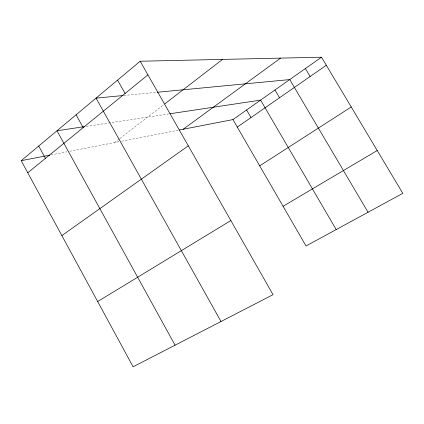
<?xml version="1.0" encoding="UTF-8"?>
<svg xmlns="http://www.w3.org/2000/svg" width="424" height="424" viewBox="0 0 424 424"><rect width="100%" height="100%" fill="white"/><g stroke="black" fill="none" stroke-linecap="round" stroke-linejoin="round"><path stroke-width="0.32" stroke-dasharray="2.12 1.59" d="M114.597 142.565L119.303 138.939M119.822 138.531L165.016 103.71M51.055 154.898L67.013 151.797M69.562 151.304L119.086 141.69M121.651 141.192L178.096 130.237M86.263 126.363L168.731 113.95M123.744 95.48L156.657 92.326"/><path stroke-width="0.64" d="M140.164 61.242L273.045 294.696L133.109 366.802L21.2 160.691L140.164 61.242L321.509 57.198L402.8 193.349L306.027 245.984L232.951 119.589L179.363 129.993M27.761 172.775L147.918 74.873M165.016 103.71L222.521 59.408M183.157 129.256L280.566 58.115M61.862 235.585L188.309 145.829M232.951 119.589L321.509 57.198M237.281 127.083L326.316 65.254M259.7 165.853L351.231 106.986M97.674 301.544L230.842 220.554M283.073 206.281L377.233 150.531M21.2 160.691L49.778 155.142M84.302 126.659L56.991 130.772L175.075 345.173M170.04 113.754L260.59 100.117L336.195 229.575M123.098 95.538L96.036 98.13L220.994 321.514M157.299 92.262L289.746 79.58L368.053 212.249M305.397 68.55L310.119 76.505M274.969 89.989L279.527 97.748M246.588 109.986L250.992 117.559M117.57 80.131L125.096 93.471M76.076 114.814L83.183 127.619M38.711 146.052L45.448 158.364"/></g></svg>
